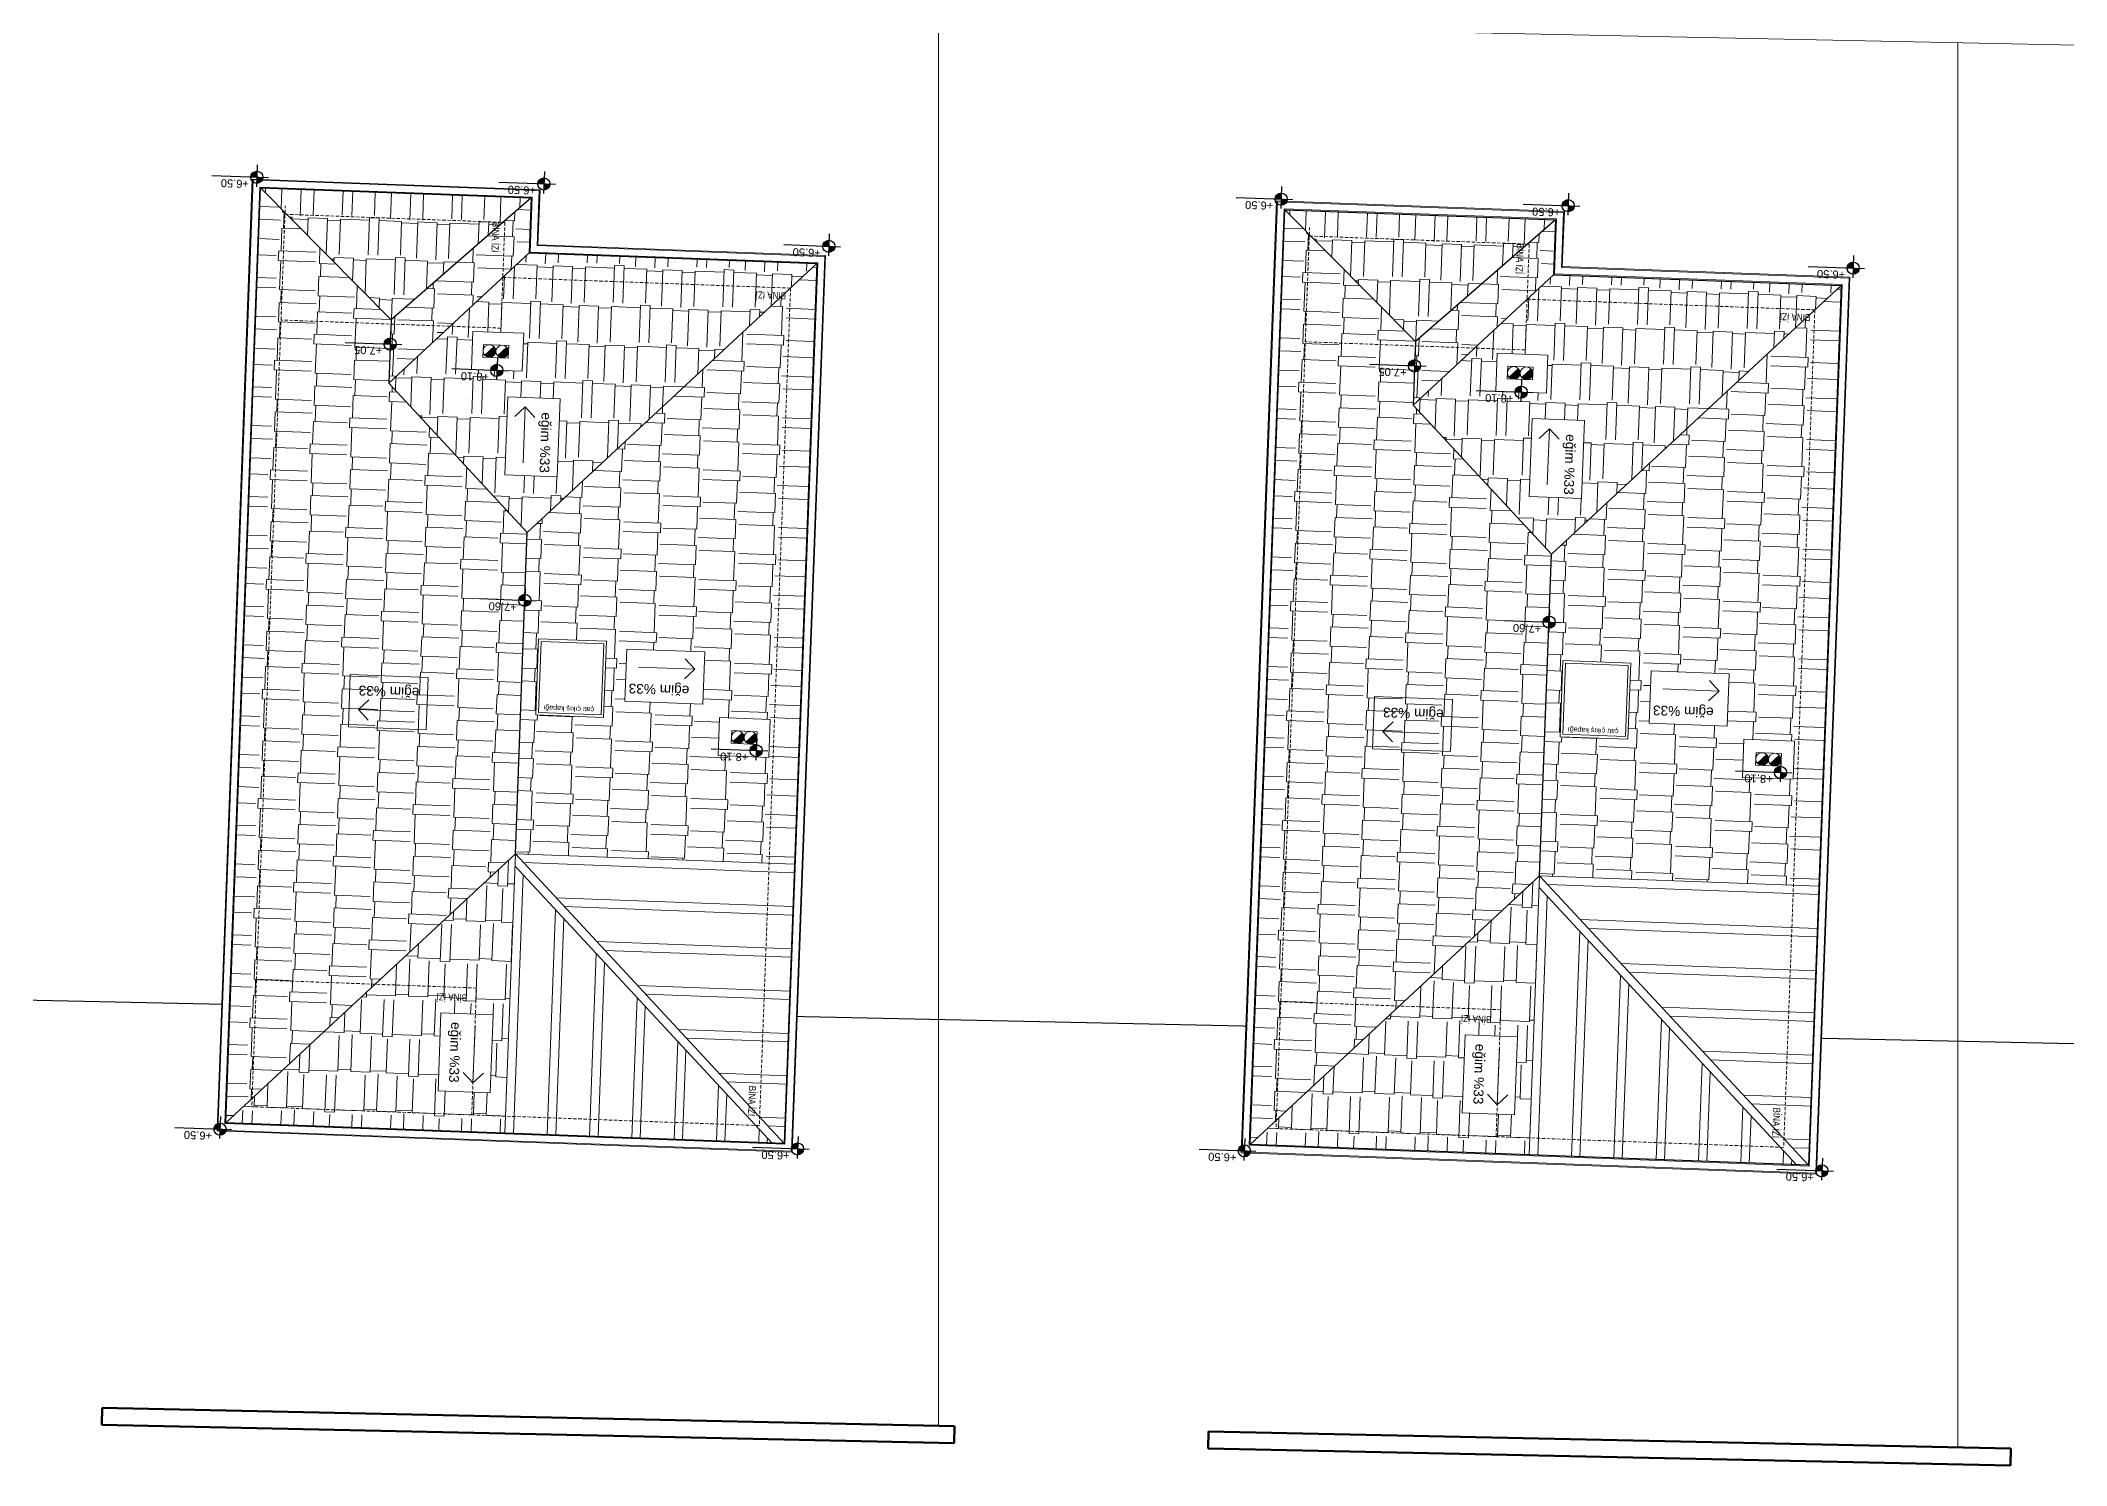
# Model space of a CAD drawing. Header units: centimetres. Extents: x 63871 to 181827, y -95930 to 42199.
# Drawn here: x 168500 to 170893, y -32737 to -31054 of the extents above; entities that cross this region are included whole.
import ezdxf
from ezdxf.enums import TextEntityAlignment as Align

# ---------------------------------------------------------------- set-up
doc = ezdxf.new("R2010")
doc.units = ezdxf.units.CM
doc.linetypes.add('11-021_500-SatisOfisi_220512$0${ Diamond }', pattern=[12, 4, -2, 2, 2, -2])
for name, color, linetype, lineweight in [('A-AREA-IDEN', 7, 'Continuous', 9), ('ARA SINIRLAR', 225, 'Continuous', 15), ('Baca', 82, 'Continuous', 9), ('İz DÜŞÜMÜ', 7, '11-021_500-SatisOfisi_220512$0${ Diamond }', 18), ('OLUK', 222, 'Continuous', 15), ('PARSEL SINIRI', 12, 'Continuous', 50), ('TARAMA', 251, 'Continuous', 5), ('Çatı', 144, 'Continuous', 30), ('ÇEKME MESAFESİ', 5, 'Continuous', 25)]:
    doc.layers.add(name, color=color, linetype=linetype, lineweight=lineweight)
doc.layers.add('KOT', color=171, linetype='Continuous')
doc.styles.add('Arial', font='Arial.ttf', dxfattribs={"height": 250})
doc.styles.add('Arial_1', font='Arial.ttf', dxfattribs={"height": 300})
doc.styles.add('MtXpl_Arial_Narrow_1', font='')
doc.styles.get('MtXpl_Arial_Narrow_1').set_extended_font_data('Arial Narrow')
pattern_1 = [(177.87319, (367994.28, -3321.23), (-98.784803, -42.082955), [22.86, -19.05, 26.67, -11.43, 34.29, -15.24]), (177.87319, (367971.367, -3322.284), (-98.784803, -42.082955), [19.05, -72.39, 15.24, -22.86]), (177.87319, (367925.855, -3315.83), (-98.784803, -42.082955), [11.43, -118.11]), (267.87319, (367994.28, -3321.23), (30.6659616, -46.8903553), [43.815, -139.065]), (267.87319, (367971.437, -3320.38), (30.6659616, -46.8903553), [42.8625, -140.0175]), (267.87319, (367952.4, -3319.673), (30.6659616, -46.8903553), [40.005, -142.875]), (267.87319, (367925.855, -3315.828), (30.6659616, -46.8903553), [43.815, -139.065]), (267.87319, (367914.433, -3315.404), (30.6659616, -46.8903553), [43.815, -139.065]), (267.87319, (367880.06, -3316.987), (30.6659616, -46.8903553), [41.91, -140.97])]
pattern_2 = [(87.87319, (367994.28, -3321.23), (-42.082955, 98.784803), [22.86, -19.05, 26.67, -11.43, 34.29, -15.24]), (87.87319, (367993.226, -3298.314), (-42.082955, 98.784803), [19.05, -72.39, 15.24, -22.86]), (87.87319, (367999.68, -3252.8), (-42.082955, 98.784803), [11.43, -118.11]), (177.87319, (367994.28, -3321.23), (-46.8903553, -30.6659616), [43.815, -139.065]), (177.87319, (367995.13, -3298.384), (-46.8903553, -30.6659616), [42.8625, -140.0175]), (177.87319, (367995.837, -3279.347), (-46.8903553, -30.6659616), [40.005, -142.875]), (177.87319, (367999.682, -3252.802), (-46.8903553, -30.6659616), [43.815, -139.065]), (177.87319, (368000.106, -3241.38), (-46.8903553, -30.6659616), [43.815, -139.065]), (177.87319, (367998.523, -3207.007), (-46.8903553, -30.6659616), [41.91, -140.97])]
pattern_3 = [(177.87319, (366784.403, -3295.497), (-98.784803, -42.082955), [22.86, -19.05, 26.67, -11.43, 34.29, -15.24]), (177.87319, (366761.49, -3296.55), (-98.784803, -42.082955), [19.05, -72.39, 15.24, -22.86]), (177.87319, (366715.976, -3290.096), (-98.784803, -42.082955), [11.43, -118.11]), (267.87319, (366784.403, -3295.497), (30.6659616, -46.8903553), [43.815, -139.065]), (267.87319, (366761.56, -3294.648), (30.6659616, -46.8903553), [42.8625, -140.0175]), (267.87319, (366742.522, -3293.94), (30.6659616, -46.8903553), [40.005, -142.875]), (267.87319, (366715.976, -3290.096), (30.6659616, -46.8903553), [43.815, -139.065]), (267.87319, (366704.554, -3289.672), (30.6659616, -46.8903553), [43.815, -139.065]), (267.87319, (366670.182, -3291.255), (30.6659616, -46.8903553), [41.91, -140.97])]
pattern_4 = [(87.87319, (366784.403, -3295.497), (-42.082955, 98.784803), [22.86, -19.05, 26.67, -11.43, 34.29, -15.24]), (87.87319, (366783.348, -3272.58), (-42.082955, 98.784803), [19.05, -72.39, 15.24, -22.86]), (87.87319, (366789.804, -3227.07), (-42.082955, 98.784803), [11.43, -118.11]), (177.87319, (366784.403, -3295.497), (-46.8903553, -30.6659616), [43.815, -139.065]), (177.87319, (366785.25, -3272.652), (-46.8903553, -30.6659616), [42.8625, -140.0175]), (177.87319, (366785.958, -3253.615), (-46.8903553, -30.6659616), [40.005, -142.875]), (177.87319, (366789.804, -3227.07), (-46.8903553, -30.6659616), [43.815, -139.065]), (177.87319, (366790.228, -3215.648), (-46.8903553, -30.6659616), [43.815, -139.065]), (177.87319, (366788.645, -3181.275), (-46.8903553, -30.6659616), [41.91, -140.97])]

# ---------------------------------------------------------------- blocks, each defined once
blk = doc.blocks.new('afadfa')
at = {"layer": 'Baca'}
h = blk.add_hatch(color=0, dxfattribs=at)
h.dxf.hatch_style = 1
h.paths.add_polyline_path([(525548.6, 4261233.8, 0.670516), (525535.8, 4261228.6, 0.199315), (525538, 4261223.2)])
h = blk.add_hatch(color=0, dxfattribs=at)
h.dxf.hatch_style = 1
h.paths.add_polyline_path([(525563.7, 4261233.8, 0.675614), (525550.8, 4261228.6, 0.202965), (525553, 4261223.2)])
for p, q in [((525538, 4261223.2), (525548.6, 4261233.8)), ((525553, 4261223.2), (525563.7, 4261233.8))]:
    blk.add_line(p, q, dxfattribs=at)
blk.add_lwpolyline([(525535.8, 4261236.1), (525565.8, 4261236), (525565.8, 4261221), (525535.8, 4261221.1)], close=True, dxfattribs=at)
for centre in [(525543.3, 4261228.6), (525558.3, 4261228.6)]:
    blk.add_circle(centre, 7.5, dxfattribs=at)

msp = doc.modelspace()

# ---------------------------------------------------------------- linework, layer by layer
at = {"layer": 'ARA SINIRLAR', "color": 5}
for p, q in [((166872, -30977), (178362.4, -31212.3)), ((169560.5, -31032), (169560.5, -32690.5)), ((170764.4, -31056.7), (170764.4, -32716.1))]:
    msp.add_line(p, q, dxfattribs=at)
at = {"layer": 'PARSEL SINIRI'}
for p, q in [((168572.8, -32669.5), (168572.4, -32689.5)), ((169560.5, -32710.5), (169560.5, -32710.5)), ((169579.6, -32690.9), (169579.2, -32710.9)), ((169879.5, -32697.3), (169879.1, -32717.3)), ((170764.4, -32736.1), (170764.4, -32736.2)), ((170827.1, -32717.4), (170826.7, -32737.4))]:
    msp.add_line(p, q, dxfattribs=at)
for points in [[(168572.8, -32669.5), (169579.6, -32690.9)], [(168572.4, -32689.5), (169579.2, -32710.9)], [(169879.5, -32697.3), (170827.1, -32717.4)], [(169879.1, -32717.3), (170826.7, -32737.4)]]:
    msp.add_lwpolyline(points, dxfattribs=at)
at = {"layer": 'ÇEKME MESAFESİ'}
msp.add_lwpolyline([(167715.9, -26282.1), (166969.3, -28297.8), (167520.8, -32108.6), (167588.4, -32168.4), (171622.9, -32254.2), (172718.5, -32277.4), (177562.7, -32379.8), (177815.5, -32385.2), (177831.4, -32370.3), (177946.3, -29738.1), (178260.5, -22584.5)], dxfattribs=at)

# ---------------------------------------------------------------- next in the draw order: wipeouts: each hides what was drawn before it
for points in [[(169427.2, -31308.1), (169387.9, -32367.4), (168708.4, -32342.1), (168750.1, -31217.9), (169089.9, -31230.5), (169087.5, -31295.5)], [(170637.1, -31333.8), (170597.8, -32393.1), (169918.2, -32367.9), (169960, -31243.6), (170299.8, -31256.3), (170297.4, -31321.2)]]:
    msp.add_wipeout(points).dxf.layer = 'OLUK'

# ---------------------------------------------------------------- next in the draw order: hatches: boundary and pattern name
at = {"layer": 'KOT'}
h = msp.add_hatch(color=256, dxfattribs=at)
h.dxf.hatch_style = 1
h.paths.add_polyline_path([(168748.3, -31215.5, 0.009987), (168748.3, -31215.8), (168755.5, -31216), (168755.7, -31208.6, 0.414214)])
h = msp.add_hatch(color=256, dxfattribs=at)
h.dxf.hatch_style = 1
h.paths.add_polyline_path([(168755.2, -31222.5, 0.402561), (168762.6, -31215.9), (168755.5, -31215.6)])
h = msp.add_hatch(color=256, dxfattribs=at)
h.dxf.hatch_style = 1
h.paths.add_polyline_path([(169087.3, -31223.3, 0.009987), (169087.3, -31223.6), (169094.5, -31223.9), (169094.8, -31216.4, 0.414214)])
h = msp.add_hatch(color=256, dxfattribs=at)
h.dxf.hatch_style = 1
h.paths.add_polyline_path([(169094.3, -31230.4, 0.402561), (169101.7, -31223.7), (169094.5, -31223.5)])
h = msp.add_hatch(color=256, dxfattribs=at)
h.dxf.hatch_style = 1
h.paths.add_polyline_path([(169958.2, -31241.2, 0.009987), (169958.2, -31241.5), (169965.3, -31241.8), (169965.6, -31234.3, 0.414214)])
h = msp.add_hatch(color=256, dxfattribs=at)
h.dxf.hatch_style = 1
h.paths.add_polyline_path([(169965.1, -31248.2, 0.402561), (169972.5, -31241.6), (169965.4, -31241.3)])
h = msp.add_hatch(color=256, dxfattribs=at)
h.dxf.hatch_style = 1
h.paths.add_polyline_path([(170297.2, -31249.1, 0.009987), (170297.2, -31249.4), (170304.4, -31249.6), (170304.7, -31242.2, 0.414214)])
h = msp.add_hatch(color=256, dxfattribs=at)
h.dxf.hatch_style = 1
h.paths.add_polyline_path([(170304.1, -31256.1, 0.402561), (170311.5, -31249.5), (170304.4, -31249.2)])
h = msp.add_hatch(color=256, dxfattribs=at)
h.dxf.hatch_style = 1
h.paths.add_polyline_path([(169423.9, -31297, 0.009987), (169423.9, -31297.3), (169431, -31297.6), (169431.3, -31290.1, 0.414214)])
h = msp.add_hatch(color=256, dxfattribs=at)
h.dxf.hatch_style = 1
h.paths.add_polyline_path([(169430.8, -31304, 0.402561), (169438.2, -31297.4), (169431, -31297.1)])
h = msp.add_hatch(color=256, dxfattribs=at)
h.dxf.hatch_style = 1
h.paths.add_polyline_path([(170633.8, -31322.7, 0.009987), (170633.7, -31323), (170640.9, -31323.3), (170641.2, -31315.8, 0.414214)])
h = msp.add_hatch(color=256, dxfattribs=at)
h.dxf.hatch_style = 1
h.paths.add_polyline_path([(170640.7, -31329.7, 0.402561), (170648.1, -31323.1), (170640.9, -31322.9)])
h = msp.add_hatch(color=256, dxfattribs=at)
h.dxf.hatch_style = 1
h.paths.add_polyline_path([(168905.8, -31412.5, 0.009987), (168905.8, -31412.8), (168913, -31413.1), (168913.3, -31405.7, 0.414214)])
h = msp.add_hatch(color=256, dxfattribs=at)
h.dxf.hatch_style = 1
h.paths.add_polyline_path([(168912.7, -31419.6, 0.402561), (168920.2, -31412.9), (168913, -31412.7)])
h = msp.add_hatch(color=256, dxfattribs=at)
h.dxf.hatch_style = 1
h.paths.add_polyline_path([(169031.8, -31443.5, 0.009987), (169031.8, -31443.8), (169039, -31444.1), (169039.3, -31436.6, 0.414214)])
h = msp.add_hatch(color=256, dxfattribs=at)
h.dxf.hatch_style = 1
h.paths.add_polyline_path([(169038.8, -31450.5, 0.402561), (169046.2, -31443.9), (169039, -31443.6)])
h = msp.add_hatch(color=256, dxfattribs=at)
h.dxf.hatch_style = 1
h.paths.add_polyline_path([(170115.7, -31438.3, 0.009987), (170115.7, -31438.6), (170122.9, -31438.8), (170123.1, -31431.4, 0.414214)])
h = msp.add_hatch(color=256, dxfattribs=at)
h.dxf.hatch_style = 1
h.paths.add_polyline_path([(170122.6, -31445.3, 0.402561), (170130, -31438.7), (170122.9, -31438.4)])
h = msp.add_hatch(color=256, dxfattribs=at)
h.dxf.hatch_style = 1
h.paths.add_polyline_path([(170241.7, -31469.2, 0.009987), (170241.7, -31469.5), (170248.9, -31469.8), (170249.1, -31462.3, 0.414214)])
h = msp.add_hatch(color=256, dxfattribs=at)
h.dxf.hatch_style = 1
h.paths.add_polyline_path([(170248.6, -31476.2, 0.402561), (170256, -31469.6), (170248.9, -31469.4)])
h = msp.add_hatch(color=256, dxfattribs=at)
h.dxf.hatch_style = 1
h.paths.add_polyline_path([(169064.7, -31715.2, 0.009987), (169064.7, -31715.5), (169071.9, -31715.8), (169072.1, -31708.3, 0.414214)])
h = msp.add_hatch(color=256, dxfattribs=at)
h.dxf.hatch_style = 1
h.paths.add_polyline_path([(169071.6, -31722.2, 0.402561), (169079, -31715.6), (169071.9, -31715.3)])
h = msp.add_hatch(color=256, dxfattribs=at)
h.dxf.hatch_style = 1
h.paths.add_polyline_path([(170274.6, -31740.9, 0.009987), (170274.6, -31741.2), (170281.7, -31741.5), (170282, -31734, 0.414214)])
h = msp.add_hatch(color=256, dxfattribs=at)
h.dxf.hatch_style = 1
h.paths.add_polyline_path([(170281.5, -31747.9, 0.402561), (170288.9, -31741.3), (170281.8, -31741.1)])
h = msp.add_hatch(color=256, dxfattribs=at)
h.dxf.hatch_style = 1
h.paths.add_polyline_path([(169338.2, -31892.8, 0.009987), (169338.1, -31893), (169345.3, -31893.3), (169345.6, -31885.9, 0.414214)])
h = msp.add_hatch(color=256, dxfattribs=at)
h.dxf.hatch_style = 1
h.paths.add_polyline_path([(169345.1, -31899.8, 0.402561), (169352.5, -31893.2), (169345.3, -31892.9)])
h = msp.add_hatch(color=256, dxfattribs=at)
h.dxf.hatch_style = 1
h.paths.add_polyline_path([(170548, -31918.5, 0.009987), (170548, -31918.8), (170555.2, -31919), (170555.5, -31911.6, 0.414214)])
h = msp.add_hatch(color=256, dxfattribs=at)
h.dxf.hatch_style = 1
h.paths.add_polyline_path([(170554.9, -31925.5, 0.402561), (170562.4, -31918.9), (170555.2, -31918.6)])
h = msp.add_hatch(color=256, dxfattribs=at)
h.dxf.hatch_style = 1
h.paths.add_polyline_path([(168704.7, -32339.8, 0.009987), (168704.7, -32340.1), (168711.9, -32340.4), (168712.1, -32332.9, 0.414214)])
h = msp.add_hatch(color=256, dxfattribs=at)
h.dxf.hatch_style = 1
h.paths.add_polyline_path([(168711.6, -32346.8, 0.402561), (168719, -32340.2), (168711.9, -32339.9)])
h = msp.add_hatch(color=256, dxfattribs=at)
h.dxf.hatch_style = 1
h.paths.add_polyline_path([(169387, -32363.3, 0.009987), (169387, -32363.6), (169394.1, -32363.8), (169394.4, -32356.4, 0.414214)])
h = msp.add_hatch(color=256, dxfattribs=at)
h.dxf.hatch_style = 1
h.paths.add_polyline_path([(169393.9, -32370.3, 0.402561), (169401.3, -32363.7), (169394.1, -32363.4)])
h = msp.add_hatch(color=256, dxfattribs=at)
h.dxf.hatch_style = 1
h.paths.add_polyline_path([(169914.6, -32365.5, 0.009987), (169914.6, -32365.8), (169921.7, -32366.1), (169922, -32358.6, 0.414214)])
h = msp.add_hatch(color=256, dxfattribs=at)
h.dxf.hatch_style = 1
h.paths.add_polyline_path([(169921.5, -32372.6, 0.402561), (169928.9, -32365.9), (169921.8, -32365.7)])
h = msp.add_hatch(color=256, dxfattribs=at)
h.dxf.hatch_style = 1
h.paths.add_polyline_path([(170596.9, -32389, 0.009987), (170596.9, -32389.3), (170604, -32389.6), (170604.3, -32382.1, 0.414214)])
h = msp.add_hatch(color=256, dxfattribs=at)
h.dxf.hatch_style = 1
h.paths.add_polyline_path([(170603.8, -32396, 0.402561), (170611.2, -32389.4), (170604, -32389.1)])
at = {"layer": 'Çatı', "lineweight": 15}
h = msp.add_hatch(dxfattribs=at)
h.set_pattern_fill('AR-RSHKE', color=251, scale=0.15, angle=267.8732)
h.set_pattern_definition([(267.87319, (366784.403, -3295.497), (42.082955, -98.784803), [22.86, -19.05, 26.67, -11.43, 34.29, -15.24]), (267.87319, (366785.46, -3318.41), (42.082955, -98.784803), [19.05, -72.39, 15.24, -22.86]), (267.87319, (366779.002, -3363.923), (42.082955, -98.784803), [11.43, -118.11]), (357.87319, (366784.403, -3295.497), (46.8903553, 30.6659616), [43.815, -139.065]), (357.87319, (366783.555, -3318.34), (46.8903553, 30.6659616), [42.8625, -140.0175]), (357.87319, (366782.848, -3337.378), (46.8903553, 30.6659616), [40.005, -142.875]), (357.87319, (366779.002, -3363.923), (46.8903553, 30.6659616), [43.815, -139.065]), (357.87319, (366778.578, -3375.345), (46.8903553, 30.6659616), [43.815, -139.065]), (357.87319, (366780.16, -3409.718), (46.8903553, 30.6659616), [41.91, -140.97])])
h.paths.add_polyline_path([(169074.9, -31635.2), (168911.3, -31459), (168911.3, -31459), (168914.1, -31384.1), (168759.7, -31228.3), (168718.7, -32332.5), (169060.8, -32015)])
h = msp.add_hatch(dxfattribs=at)
h.set_pattern_fill('AR-RSHKE', color=251, scale=0.15, angle=177.8732)
h.set_pattern_definition(pattern_3)
h.paths.add_polyline_path([(169079.5, -31240.1), (168759.7, -31228.3), (168914.1, -31384.1)])
h.paths.add_polyline_path([(169031.3, -31265.6), (169029.8, -31306.6), (169045, -31307.2), (169046.5, -31266.2)], flags=24)
h = msp.add_hatch(dxfattribs=at)
h.set_pattern_fill('AR-RSHKE', color=251, scale=0.15, angle=447.8732)
h.set_pattern_definition(pattern_4)
h.paths.add_polyline_path([(168914.1, -31384.1), (168911.3, -31459), (169077.1, -31305.1), (169079.5, -31240.1)])
h.paths.add_polyline_path([(169031.3, -31265.6), (169029.8, -31306.6), (169045, -31307.2), (169046.5, -31266.2)], flags=25)
h = msp.add_hatch(dxfattribs=at)
h.set_pattern_fill('AR-RSHKE', color=251, scale=0.15, angle=267.8732)
h.set_pattern_definition([(267.87319, (367994.28, -3321.23), (42.082955, -98.784803), [22.86, -19.05, 26.67, -11.43, 34.29, -15.24]), (267.87319, (367995.337, -3344.143), (42.082955, -98.784803), [19.05, -72.39, 15.24, -22.86]), (267.87319, (367988.88, -3389.655), (42.082955, -98.784803), [11.43, -118.11]), (357.87319, (367994.28, -3321.23), (46.8903553, 30.6659616), [43.815, -139.065]), (357.87319, (367993.433, -3344.073), (46.8903553, 30.6659616), [42.8625, -140.0175]), (357.87319, (367992.726, -3363.11), (46.8903553, 30.6659616), [40.005, -142.875]), (357.87319, (367988.88, -3389.655), (46.8903553, 30.6659616), [43.815, -139.065]), (357.87319, (367988.457, -3401.077), (46.8903553, 30.6659616), [43.815, -139.065]), (357.87319, (367990.04, -3435.45), (46.8903553, 30.6659616), [41.91, -140.97])])
h.paths.add_polyline_path([(170284.7, -31661), (170121.2, -31484.8), (170121.2, -31484.8), (170123.9, -31409.8), (169969.6, -31254), (169928.6, -32358.2), (170270.6, -32040.7)])
h = msp.add_hatch(dxfattribs=at)
h.set_pattern_fill('AR-RSHKE', color=251, scale=0.15, angle=177.8732)
h.set_pattern_definition(pattern_1)
h.paths.add_polyline_path([(170289.4, -31265.9), (169969.6, -31254), (170123.9, -31409.8)])
h.paths.add_polyline_path([(170241.2, -31291.3), (170239.6, -31332.4), (170254.9, -31332.9), (170256.4, -31291.9)], flags=24)
h = msp.add_hatch(dxfattribs=at)
h.set_pattern_fill('AR-RSHKE', color=251, scale=0.15, angle=447.8732)
h.set_pattern_definition(pattern_2)
h.paths.add_polyline_path([(170123.9, -31409.8), (170121.2, -31484.8), (170287, -31330.8), (170289.4, -31265.9)])
h.paths.add_polyline_path([(170241.2, -31291.3), (170239.6, -31332.4), (170254.9, -31332.9), (170256.4, -31291.9)], flags=25)
h = msp.add_hatch(dxfattribs=at)
h.set_pattern_fill('AR-RSHKE', color=251, scale=0.15, angle=177.8732)
h.set_pattern_definition(pattern_3)
h.paths.add_polyline_path([(168911.3, -31459), (169074.9, -31635.2), (169416.9, -31317.7), (169077.1, -31305.1)])
h.paths.add_polyline_path([(169009, -31442.7), (169010.7, -31397.7), (169070.7, -31399.9), (169069, -31444.9)], flags=16)
h.paths.add_polyline_path([(169022.5, -31428.1), (169023.1, -31413.1), (169053, -31414.3), (169052.5, -31429.3)], flags=0)
h.paths.add_polyline_path([(169022.8, -31420.7, -1), (169037.8, -31421.2, -1), (169052.8, -31421.8, -1), (169037.8, -31421.2, -1)], flags=0)
h.paths.add_polyline_path([(169051.8, -31475.1), (169113.6, -31477.4), (169110.2, -31569.5), (169048.4, -31567.2)], flags=16)
h.paths.add_polyline_path([(169085.7, -31490.2), (169082.9, -31567.5), (169106.6, -31568.3), (169109.5, -31491.1)], flags=8)
h.paths.add_polyline_path([(169383.3, -31349.2), (169342.2, -31347.7), (169341.7, -31362.9), (169382.7, -31364.5)], flags=25)
h = msp.add_hatch(dxfattribs=at)
h.set_pattern_fill('AR-RSHKE', color=251, scale=0.15, angle=447.8732)
h.set_pattern_definition(pattern_4)
h.paths.add_polyline_path([(169060.8, -32015), (169390.5, -32027.2), (169416.9, -31317.7), (169074.9, -31635.2)])
h.paths.add_polyline_path([(169284.6, -31776.4), (169282.3, -31838.1), (169190.2, -31834.7), (169192.5, -31773)], flags=16)
h.paths.add_polyline_path([(169168.3, -31763.8), (169164.9, -31853.7), (169085, -31850.8), (169088.3, -31760.8)], flags=16)
h.paths.add_polyline_path([(169165.2, -31766.7), (169162.1, -31850.6), (169088.1, -31847.9), (169091.2, -31763.9)], flags=0)
h.paths.add_polyline_path([(169301.9, -31853.9), (169361.9, -31856.1), (169360.2, -31901.1), (169300.2, -31898.8)], flags=16)
h.paths.add_polyline_path([(169316.3, -31869.4), (169346.3, -31870.5), (169345.8, -31885.6), (169315.8, -31884.4)], flags=0)
h.paths.add_polyline_path([(169331, -31877.5, -1), (169346, -31878, -1), (169331, -31877.5, -1), (169316.1, -31876.9, -1)], flags=0)
h.paths.add_polyline_path([(169269.5, -31810.3), (169192.2, -31807.4), (169191.3, -31831.1), (169268.6, -31834)], flags=8)
h.paths.add_polyline_path([(169156.1, -31838.3), (169092.2, -31835.9), (169091.8, -31847.5), (169155.7, -31849.8)], flags=8)
h = msp.add_hatch(dxfattribs=at)
h.set_pattern_fill('AR-RSHKE', color=251, scale=0.15, angle=177.8732)
h.set_pattern_definition(pattern_1)
h.paths.add_polyline_path([(170121.2, -31484.8), (170284.7, -31661), (170626.8, -31343.4), (170287, -31330.8)])
h.paths.add_polyline_path([(170218.9, -31468.4), (170220.6, -31423.4), (170280.5, -31425.7), (170278.9, -31470.6)], flags=16)
h.paths.add_polyline_path([(170232.4, -31453.9), (170232.9, -31438.8), (170262.9, -31440), (170262.4, -31455.1)], flags=0)
h.paths.add_polyline_path([(170232.7, -31446.4, -1), (170247.7, -31446.9, -1), (170262.6, -31447.5, -1), (170247.7, -31446.9, -1)], flags=0)
h.paths.add_polyline_path([(170261.7, -31500.8), (170323.5, -31503.1), (170320.1, -31595.2), (170258.3, -31592.9)], flags=16)
h.paths.add_polyline_path([(170295.6, -31515.9), (170292.8, -31593.2), (170316.5, -31594.1), (170319.3, -31516.8)], flags=8)
h.paths.add_polyline_path([(170593.2, -31375), (170552.1, -31373.4), (170551.5, -31388.7), (170592.6, -31390.2)], flags=25)
h = msp.add_hatch(dxfattribs=at)
h.set_pattern_fill('AR-RSHKE', color=251, scale=0.15, angle=447.8732)
h.set_pattern_definition(pattern_2)
h.paths.add_polyline_path([(170270.6, -32040.7), (170600.4, -32053), (170626.8, -31343.4), (170284.7, -31661)])
h.paths.add_polyline_path([(170494.4, -31802.1), (170492.1, -31863.9), (170400.1, -31860.4), (170402.3, -31798.7)], flags=16)
h.paths.add_polyline_path([(170378.2, -31789.5), (170374.8, -31879.5), (170294.9, -31876.5), (170298.2, -31786.6)], flags=16)
h.paths.add_polyline_path([(170375, -31792.4), (170371.9, -31876.4), (170298, -31873.6), (170301.1, -31789.7)], flags=0)
h.paths.add_polyline_path([(170511.8, -31879.6), (170571.7, -31881.8), (170570.1, -31926.8), (170510.1, -31924.6)], flags=16)
h.paths.add_polyline_path([(170526.2, -31895.1), (170556.2, -31896.3), (170555.6, -31911.3), (170525.7, -31910.1)], flags=0)
h.paths.add_polyline_path([(170540.9, -31903.2, -1), (170555.9, -31903.8, -1), (170540.9, -31903.2, -1), (170525.9, -31902.7, -1)], flags=0)
h.paths.add_polyline_path([(170479.3, -31836), (170402.1, -31833.1), (170401.2, -31856.9), (170478.5, -31859.7)], flags=8)
h.paths.add_polyline_path([(170366, -31864), (170302.1, -31861.6), (170301.6, -31873.2), (170365.6, -31875.6)], flags=8)
h = msp.add_hatch(dxfattribs=at)
h.set_pattern_fill('AR-RSHKE', color=251, scale=0.15, angle=357.8732)
h.set_pattern_definition([(357.87319, (366784.403, -3295.497), (98.784803, 42.082955), [22.86, -19.05, 26.67, -11.43, 34.29, -15.24]), (357.87319, (366807.32, -3294.44), (98.784803, 42.082955), [19.05, -72.39, 15.24, -22.86]), (357.87319, (366852.83, -3300.897), (98.784803, 42.082955), [11.43, -118.11]), (87.87319, (366784.403, -3295.497), (-30.6659616, 46.8903553), [43.815, -139.065]), (87.87319, (366807.247, -3296.345), (-30.6659616, 46.8903553), [42.8625, -140.0175]), (87.87319, (366826.284, -3297.052), (-30.6659616, 46.8903553), [40.005, -142.875]), (87.87319, (366852.83, -3300.897), (-30.6659616, 46.8903553), [43.815, -139.065]), (87.87319, (366864.252, -3301.32), (-30.6659616, 46.8903553), [43.815, -139.065]), (87.87319, (366898.624, -3299.74), (-30.6659616, 46.8903553), [41.91, -140.97])])
h.paths.add_polyline_path([(169060.8, -32015), (168718.7, -32332.5), (169048.5, -32344.8)])
h.paths.add_polyline_path([(169034.6, -32205.2), (169031.2, -32297.3), (168969.5, -32295), (168972.9, -32202.9)], flags=16)
h.paths.add_polyline_path([(168978.9, -32210.3), (168976, -32287.6), (168999.7, -32288.5), (169002.6, -32211.2)], flags=8)
h.paths.add_polyline_path([(169006.5, -32178.4), (168965.5, -32176.8), (168964.9, -32192), (169005.9, -32193.6)], flags=24)
h = msp.add_hatch(dxfattribs=at)
h.set_pattern_fill('AR-RSHKE', color=251, scale=0.15, angle=357.8732)
h.set_pattern_definition([(357.87319, (367994.28, -3321.23), (98.784803, 42.082955), [22.86, -19.05, 26.67, -11.43, 34.29, -15.24]), (357.87319, (368017.196, -3320.173), (98.784803, 42.082955), [19.05, -72.39, 15.24, -22.86]), (357.87319, (368062.71, -3326.63), (98.784803, 42.082955), [11.43, -118.11]), (87.87319, (367994.28, -3321.23), (-30.6659616, 46.8903553), [43.815, -139.065]), (87.87319, (368017.126, -3322.077), (-30.6659616, 46.8903553), [42.8625, -140.0175]), (87.87319, (368036.163, -3322.784), (-30.6659616, 46.8903553), [40.005, -142.875]), (87.87319, (368062.708, -3326.63), (-30.6659616, 46.8903553), [43.815, -139.065]), (87.87319, (368074.13, -3327.053), (-30.6659616, 46.8903553), [43.815, -139.065]), (87.87319, (368108.503, -3325.47), (-30.6659616, 46.8903553), [41.91, -140.97])])
h.paths.add_polyline_path([(170270.6, -32040.7), (169928.6, -32358.2), (170258.4, -32370.5)])
h.paths.add_polyline_path([(170244.5, -32231), (170241.1, -32323), (170179.3, -32320.8), (170182.8, -32228.7)], flags=16)
h.paths.add_polyline_path([(170188.8, -32236.1), (170185.9, -32313.3), (170209.6, -32314.2), (170212.5, -32237)], flags=8)
h.paths.add_polyline_path([(170216.4, -32204.1), (170175.3, -32202.5), (170174.8, -32217.8), (170215.8, -32219.3)], flags=24)

# ---------------------------------------------------------------- next in the draw order: linework, layer by layer
at = {"layer": 'A-AREA-IDEN'}
for p, q in [((169072.3, -31487), (169060, -31498.4)), ((169069.9, -31553.2), (169072.3, -31487)), ((169072.3, -31487), (169083.8, -31499.3)), ((170282.2, -31512.7), (170269.9, -31524.1)), ((170279.7, -31579), (170282.2, -31512.7)), ((170282.2, -31512.7), (170293.6, -31525)), ((169206.4, -31794.4), (169272.7, -31796.9)), ((169272.7, -31796.9), (169260.4, -31808.3)), ((169272.7, -31796.9), (169261.2, -31784.5)), ((170416.3, -31820.1), (170482.6, -31822.6)), ((170482.6, -31822.6), (170470.2, -31834)), ((170482.6, -31822.6), (170471.1, -31810.3)), ((168875.4, -31844.5), (168887.7, -31833.1)), ((168941.7, -31847), (168875.4, -31844.5)), ((168875.4, -31844.5), (168886.9, -31856.8)), ((170085.3, -31870.2), (170097.6, -31858.8)), ((170151.5, -31872.7), (170085.3, -31870.2)), ((170085.3, -31870.2), (170096.7, -31882.6)), ((169013.2, -32219.2), (169010.7, -32285.4)), ((170223.1, -32244.9), (170220.6, -32311.2)), ((169010.7, -32285.4), (168999.3, -32273.1)), ((169010.7, -32285.4), (169023, -32274)), ((170220.6, -32311.2), (170209.2, -32298.9)), ((170220.6, -32311.2), (170232.9, -32299.7))]:
    msp.add_line(p, q, dxfattribs=at)
for points in [[(169048.4, -31567.2), (169051.8, -31475.1), (169113.6, -31477.4), (169110.2, -31569.5)], [(170258.3, -31592.9), (170261.7, -31500.8), (170323.5, -31503.1), (170320.1, -31595.2)], [(169164.9, -31853.7), (169085, -31850.8), (169088.3, -31760.8), (169168.3, -31763.8)], [(169162.1, -31850.6), (169088.1, -31847.9), (169091.2, -31763.9), (169165.2, -31766.7)], [(169192.5, -31773), (169284.6, -31776.4), (169282.3, -31838.1), (169190.2, -31834.7)], [(170374.8, -31879.5), (170294.9, -31876.5), (170298.2, -31786.6), (170378.2, -31789.5)], [(170371.9, -31876.4), (170298, -31873.6), (170301.1, -31789.7), (170375, -31792.4)], [(170402.3, -31798.7), (170494.4, -31802.1), (170492.1, -31863.9), (170400.1, -31860.4)], [(168955.6, -31868.4), (168863.6, -31865), (168865.8, -31803.2), (168957.9, -31806.7)], [(170165.5, -31894.1), (170073.4, -31890.7), (170075.7, -31829), (170167.8, -31832.4)], [(169034.6, -32205.2), (169031.2, -32297.3), (168969.5, -32295), (168972.9, -32202.9)], [(170244.5, -32231), (170241.1, -32323), (170179.3, -32320.8), (170182.8, -32228.7)]]:
    msp.add_lwpolyline(points, close=True, dxfattribs=at)
at = {"layer": 'Baca'}
for points in [[(169070.7, -31399.9), (169010.7, -31397.7), (169009, -31442.7), (169069, -31444.9)], [(170280.5, -31425.7), (170220.6, -31423.4), (170218.9, -31468.4), (170278.9, -31470.6)], [(169361.9, -31856.1), (169301.9, -31853.9), (169300.2, -31898.8), (169360.2, -31901.1)], [(170571.7, -31881.8), (170511.8, -31879.6), (170510.1, -31924.6), (170570.1, -31926.8)]]:
    msp.add_lwpolyline(points, close=True, dxfattribs=at)
at = {"layer": 'İz DÜŞÜMÜ'}
for p, q in [((168755, -32163.7), (168749.5, -32313.6)), ((169964.9, -32189.5), (169959.3, -32339.4)), ((169009.3, -32323.3), (168749.5, -32313.6)), ((170219.2, -32349), (169959.3, -32339.4))]:
    msp.add_line(p, q, dxfattribs=at)
for points in [[(169046, -31334), (169043.8, -31393.9), (168784, -31384.3), (168788.6, -31259.4), (169048.4, -31269), (169046, -31334), (169385.8, -31346.6), (169349, -32335.9), (169009.3, -32323.3), (169014.8, -32173.4), (168755, -32163.7), (168789, -31249.4)], [(170255.9, -31359.7), (170253.7, -31419.7), (169993.8, -31410), (169998.5, -31285.1), (170258.3, -31294.7), (170255.9, -31359.7), (170595.7, -31372.3), (170558.9, -32361.6), (170219.2, -32349), (170224.7, -32199.1), (169964.9, -32189.5), (169998.9, -31275.1)]]:
    msp.add_lwpolyline(points, dxfattribs=at)
at = {"layer": 'KOT'}
for p, q in [((168756, -31201), (168755.1, -31227)), ((168769.1, -31216.5), (168702.3, -31214.1)), ((169108.1, -31224.4), (169041.4, -31221.9)), ((169095.1, -31208.8), (169094.1, -31234.9)), ((169965.9, -31226.7), (169964.9, -31252.7)), ((169979, -31242.3), (169912.2, -31239.8)), ((170318, -31250.1), (170251.2, -31247.7)), ((170304.9, -31234.5), (170304, -31260.6)), ((169444.7, -31298.1), (169377.9, -31295.6)), ((169431.6, -31282.5), (169430.6, -31308.5)), ((170654.5, -31323.8), (170587.8, -31321.3)), ((170641.5, -31308.2), (170640.5, -31334.3)), ((168926.6, -31413.6), (168859.9, -31411.1)), ((168913.5, -31398), (168912.6, -31424.1)), ((169052.6, -31444.6), (168985.9, -31442.1)), ((169039.6, -31429), (169038.6, -31455)), ((170136.5, -31439.3), (170069.7, -31436.9)), ((170123.4, -31423.8), (170122.5, -31449.8)), ((170262.5, -31470.3), (170195.7, -31467.8)), ((170249.4, -31454.7), (170248.5, -31480.8)), ((169072.4, -31700.7), (169071.5, -31726.7)), ((169085.5, -31716.3), (169018.7, -31713.8)), ((170282.3, -31726.4), (170281.3, -31752.5)), ((170295.4, -31742), (170228.6, -31739.5)), ((169358.9, -31893.8), (169292.2, -31891.3)), ((169345.9, -31878.2), (169344.9, -31904.3)), ((170568.8, -31919.6), (170502, -31917.1)), ((170555.7, -31904), (170554.8, -31930)), ((168712.4, -32325.3), (168711.5, -32351.3)), ((168725.5, -32340.9), (168658.7, -32338.4)), ((169394.7, -32348.7), (169393.7, -32374.8)), ((169922.3, -32351), (169921.3, -32377.1)), ((169407.8, -32364.3), (169341, -32361.9)), ((169935.4, -32366.6), (169868.6, -32364.1)), ((170604.6, -32374.5), (170603.6, -32400.5)), ((170617.6, -32390.1), (170550.9, -32387.6))]:
    msp.add_line(p, q, dxfattribs=at)
for centre in [(168755.5, -31215.7), (169094.5, -31223.6), (169965.4, -31241.5), (170304.4, -31249.3), (169431, -31297.3), (170640.9, -31323), (168913, -31412.8), (169039, -31443.8), (170122.9, -31438.5), (170248.9, -31469.5), (169071.9, -31715.5), (170281.8, -31741.2), (169345.3, -31893), (170555.2, -31918.8), (168711.9, -32340.1), (169394.1, -32363.5), (169921.8, -32365.8), (170604, -32389.3)]:
    msp.add_circle(centre, 7.17, dxfattribs=at)
at = {"layer": 'OLUK'}
for points in [[(169089.9, -31230.5), (169087.5, -31295.5), (169427.2, -31308.1), (169387.9, -32367.4), (168708.4, -32342.1), (168750.1, -31217.9)], [(169088.8, -31231.5), (169086.4, -31296.4), (169426.2, -31309.1), (169386.9, -32366.3), (168709.4, -32341.2), (168751.1, -31218.9)], [(169080.6, -31239.2), (169078.1, -31304.1), (169417.9, -31316.8), (169379.2, -32358), (168717.7, -32333.5), (168758.8, -31227.2)], [(170299.8, -31256.3), (170297.4, -31321.2), (170637.1, -31333.8), (170597.8, -32393.1), (169918.2, -32367.9), (169960, -31243.6)], [(170298.7, -31257.2), (170296.3, -31322.2), (170636.1, -31334.8), (170596.8, -32392.1), (169919.3, -32366.9), (169961, -31244.7)], [(170290.4, -31264.9), (170288, -31329.9), (170627.8, -31342.5), (170589.1, -32383.8), (169927.6, -32359.2), (169968.7, -31253)]]:
    msp.add_lwpolyline(points, close=True, dxfattribs=at)
at = {"layer": 'TARAMA'}
for p, q in [((169060.8, -32015), (169048.5, -32344.8)), ((169060.8, -32015), (169378.3, -32357)), ((169060.8, -32015), (169390.5, -32027.2)), ((169069.9, -32039.5), (169058.5, -32345.1)), ((169364.1, -32356.5), (169060.2, -32029.1)), ((169070.4, -32025.3), (169390.2, -32037.2)), ((170270.6, -32040.7), (170258.4, -32370.5)), ((170270.6, -32040.7), (170588.2, -32382.7)), ((170270.6, -32040.7), (170600.4, -32053)), ((170279.7, -32065.2), (170268.4, -32370.9)), ((170574, -32382.2), (170270.1, -32054.8)), ((170280.3, -32051.1), (170600, -32062.9)), ((169108.3, -32080.9), (169098.5, -32346.6)), ((169108.9, -32066.8), (169388.7, -32077.2)), ((169118.5, -32077.2), (169388.3, -32087.2)), ((169118, -32091.3), (169108.5, -32347)), ((170318.2, -32106.7), (170308.4, -32372.3)), ((170318.7, -32092.5), (170598.5, -32102.9)), ((170328.4, -32102.9), (170598.2, -32112.9)), ((169156.4, -32132.8), (169148.4, -32348.5)), ((169157, -32118.6), (169386.8, -32127.2)), ((169166.6, -32129), (169386.4, -32137.1)), ((170327.8, -32117), (170318.3, -32372.7)), ((169166.1, -32143.1), (169158.4, -32348.8)), ((170366.3, -32158.5), (170358.3, -32374.2)), ((170366.9, -32144.4), (170596.7, -32152.9)), ((170376.5, -32154.7), (170596.3, -32162.9)), ((169204.6, -32184.6), (169198.4, -32350.3)), ((169205.1, -32170.4), (169385, -32177.1)), ((169214.7, -32180.8), (169384.6, -32187.1)), ((170375.9, -32168.8), (170368.3, -32374.6)), ((169214.2, -32194.9), (169208.4, -32350.7)), ((170415, -32196.2), (170594.8, -32202.9)), ((170424.6, -32206.5), (170594.5, -32212.8)), ((169253.2, -32222.3), (169383.1, -32227.1)), ((169262.8, -32232.6), (169382.7, -32237.1)), ((170414.4, -32210.3), (170408.3, -32376)), ((170424.1, -32220.7), (170418.3, -32376.4)), ((169252.7, -32236.4), (169248.4, -32352.2)), ((169262.3, -32246.8), (169258.4, -32352.5)), ((170463.1, -32248), (170593, -32252.8)), ((169301.3, -32274.1), (169381.2, -32277.1)), ((170462.5, -32262.1), (170458.2, -32377.9)), ((170472.2, -32272.5), (170468.2, -32378.3)), ((170472.7, -32258.4), (170592.6, -32262.8)), ((169300.8, -32288.2), (169298.3, -32354)), ((169310.4, -32298.6), (169308.3, -32354.4)), ((169310.9, -32284.4), (169380.9, -32287)), ((170511.2, -32299.8), (170591.1, -32302.8)), ((169349.4, -32325.9), (169379.4, -32327)), ((170510.7, -32313.9), (170508.2, -32379.8)), ((170520.3, -32324.3), (170518.2, -32380.1)), ((170520.8, -32310.2), (170590.8, -32312.8)), ((169348.9, -32340), (169348.3, -32355.9)), ((169358.5, -32350.4), (169358.3, -32356.3)), ((169359, -32336.3), (169379, -32337)), ((170559.3, -32351.6), (170589.3, -32352.7)), ((170558.8, -32365.8), (170558.2, -32381.6)), ((170568.4, -32376.1), (170568.2, -32382)), ((170568.9, -32362), (170588.9, -32362.7))]:
    msp.add_line(p, q, dxfattribs=at)
at = {"layer": 'Çatı'}
for p, q in [((168914.1, -31384.1), (168759.7, -31228.3)), ((169079.5, -31240.1), (168914.1, -31384.1)), ((170123.9, -31409.8), (169969.6, -31254)), ((170289.4, -31265.9), (170123.9, -31409.8)), ((168911.3, -31459), (169077.1, -31305.1)), ((169074.9, -31635.2), (169416.9, -31317.7)), ((170121.2, -31484.8), (170287, -31330.8)), ((170284.7, -31661), (170626.8, -31343.4)), ((168914.1, -31384.1), (168911.3, -31459)), ((170123.9, -31409.8), (170121.2, -31484.8)), ((169074.9, -31635.2), (168911.3, -31459)), ((170284.7, -31661), (170121.2, -31484.8)), ((169060.8, -32015), (169074.9, -31635.2)), ((170270.6, -32040.7), (170284.7, -31661)), ((169060.8, -32015), (168718.7, -32332.5)), ((169378.3, -32357), (169060.8, -32015)), ((170270.6, -32040.7), (169928.6, -32358.2)), ((170588.2, -32382.7), (170270.6, -32040.7))]:
    msp.add_line(p, q, dxfattribs=at)
for points in [[(169079.5, -31240.1), (169077.1, -31305.1), (169416.9, -31317.7), (169378.3, -32357), (168718.7, -32332.5), (168759.7, -31228.3)], [(170289.4, -31265.9), (170287, -31330.8), (170626.8, -31343.4), (170588.2, -32382.7), (169928.6, -32358.2), (169969.6, -31254)]]:
    msp.add_lwpolyline(points, close=True, dxfattribs=at)

# ---------------------------------------------------------------- next in the draw order: block references
at = {"layer": 'Baca', "rotation": 177.8731895439683}
for p in [(852366.3, 4207368.1), (853576.2, 4207342.3), (852659.6, 4206911.8), (853869.5, 4206886.1)]:
    msp.add_blockref('afadfa', p, dxfattribs=at)

# ---------------------------------------------------------------- next in the draw order: texts
at = {"style": 'MtXpl_Arial_Narrow_1'}
for rotation, p in [(267.8302, (169033.8, -31268.2)), (267.8302, (170243.6, -31293.9)), (177.8302, (169380.7, -31351.7)), (177.8302, (170590.5, -31377.4)), (177.8302, (169003.9, -32180.8)), (177.8302, (170213.8, -32206.5)), (267.8302, (169336.8, -32288.7)), (267.8302, (170546.7, -32314.5))]:
    msp.add_text('BİNA İZİ', height=8.32, rotation=rotation, dxfattribs=at).set_placement(p)
at = {"layer": 'A-AREA-IDEN', "style": 'Arial_1'}
for p in [(169124, -31840.8), (170333.9, -31866.5)]:
    msp.add_text('çatı çıkış kapağı', height=5.953, rotation=177.8732, dxfattribs=at).set_placement(p, align=Align.CENTER)
at = {"layer": 'A-AREA-IDEN', "char_height": 11.52, "width": 136.287, "attachment_point": 2, "line_spacing_factor": 0.941778, "style": 'Arial'}
for insert, rotation in [((169102.1, -31529.4), 267.8732), ((170312, -31555.2), 267.8732), ((168911.3, -31829), 177.8732), ((169230.2, -31826.6), 177.8732), ((170121.2, -31854.8), 177.8732), ((170440.1, -31852.4), 177.8732), ((168995.2, -32249.6), 267.8732), ((170205.1, -32275.3), 267.8732)]:
    msp.add_mtext('eğim %33', dxfattribs=dict(at, insert=insert, rotation=rotation))
at = {"layer": 'KOT', "char_height": 9.45, "width": 57.696, "attachment_point": 2, "rotation": 177.8732, "line_spacing_factor": 0.941778, "style": 'Arial_1'}
for s, insert in [('+6.50', (168729.3, -31227.9)), ('+6.50', (169068.3, -31235.7)), ('+6.50', (169939.2, -31253.6)), ('+6.50', (170278.2, -31261.5)), ('+6.50', (169404.8, -31309.4)), ('+6.50', (170614.7, -31335.1)), ('+7.05', (168886.8, -31424.9)), ('+7.05', (170096.7, -31450.7)), ('+8.10', (169012.8, -31455.9)), ('+8.10', (170222.7, -31481.6)), ('+7.60', (169045.7, -31727.6)), ('+7.60', (170255.6, -31753.3)), ('+8.10', (169319.1, -31905.1)), ('+8.10', (170529, -31930.9)), ('+6.50', (168685.7, -32352.2)), ('+6.50', (169367.9, -32375.7)), ('+6.50', (169895.6, -32377.9)), ('+6.50', (170577.8, -32401.4))]:
    msp.add_mtext(s, dxfattribs=dict(at, insert=insert))

doc.saveas('drawing.dxf')
